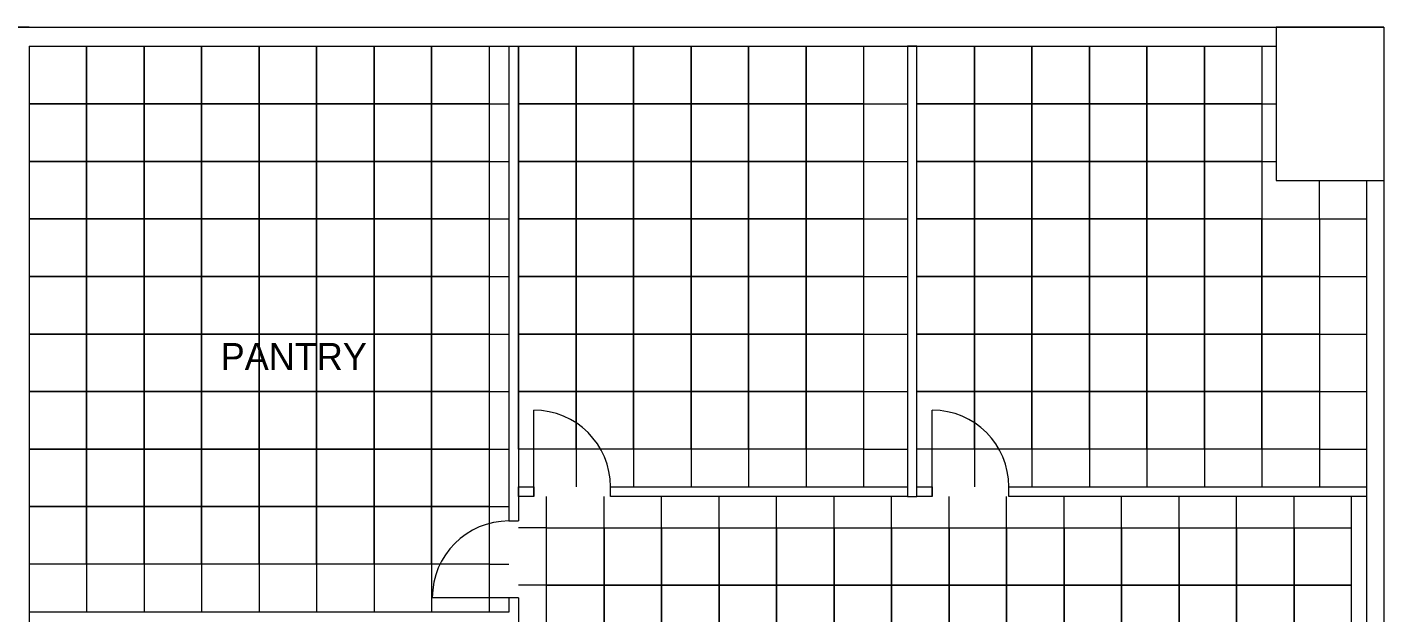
# Model space of a CAD drawing. Header units: millimetres. Extents: x 6000 to 109346, y -40506 to 46154.
# Drawn here: x 95189 to 109346, y 39818 to 45926 of the extents above; entities that cross this region are included whole.
import ezdxf

# ---------------------------------------------------------------- set-up
doc = ezdxf.new("R2010")
doc.units = ezdxf.units.MM
doc.layers.add('ARCH', color=7, linetype='Continuous', lineweight=5, true_color=0xa0a0a0)
doc.layers.add('Ceiling Grid', color=7, linetype='Continuous', lineweight=5, true_color=0xd2d2d2)

msp = doc.modelspace()

# ---------------------------------------------------------------- linework, layer by layer
at = {"layer": 'ARCH', "lineweight": 15}
for p, q in [((95209.3, 45925.6), (64345.9, 45925.6)), ((64345.9, 45925.6), (109345.9, 45925.6)), ((109345.9, 45925.6), (109345.9, 15925.6)), ((95209.3, 45725.6), (108220.9, 45725.6)), ((100216.8, 45725.6), (100216.8, 40776.3)), ((100316.8, 45725.6), (100316.8, 40776.3)), ((109165.9, 44325.6), (109165.9, 31488.1)), ((100476.2, 41032.1), (100476.2, 41932.1)), ((104633.1, 41032.1), (104633.1, 41932.1)), ((100216.8, 40776.3), (100216.8, 40776.3)), ((100216.8, 40776.3), (100316.8, 40776.3)), ((100316.8, 39976.3), (99416.8, 39976.3)), ((100216.8, 39976.3), (100216.8, 39825.6)), ((100316.8, 39976.3), (100316.8, 39725.6)), ((100216.8, 39825.6), (95209.3, 39825.6))]:
    msp.add_line(p, q, dxfattribs=at)
at = {"layer": 'ARCH', "linetype": 'ByBlock', "lineweight": 9}
msp.add_line((95209.3, 45725.6), (95209.3, 38775.6), dxfattribs=at)
at = {"layer": 'ARCH', "lineweight": 15}
msp.add_lwpolyline([(109345.9, 45925.6), (108220.9, 45925.6), (108220.9, 44325.6), (109345.9, 44325.6)], dxfattribs=at)
for points in [[(104373.7, 45725.6), (104373.7, 41032.1), (104473.7, 41032.1), (104473.7, 45725.6)], [(100476.2, 41132.1), (100476.2, 41032.1), (100316.8, 41032.1), (100316.8, 41132.1)], [(101276.2, 41132.1), (104373.7, 41132.1), (104373.7, 41032.1), (101276.2, 41032.1)], [(104633.1, 41132.1), (104633.1, 41032.1), (104473.7, 41032.1), (104473.7, 41132.1)], [(105433.1, 41132.1), (109165.9, 41132.1), (109165.9, 41032.1), (105433.1, 41032.1)]]:
    msp.add_lwpolyline(points, close=True, dxfattribs=at)
for centre, start, end in [((100476.2, 41132.1), 0, 90), ((104633.1, 41132.1), 0, 90), ((100216.8, 39976.3), 90, 180)]:
    msp.add_arc(centre, 800, start, end, dxfattribs=at)
at = {"layer": 'Ceiling Grid', "lineweight": 15}
for p, q in [((95809.3, 45725.6), (95809.3, 45125.6)), ((95809.3, 45125.6), (95809.3, 45725.6)), ((96409.3, 45125.6), (96409.3, 45725.6)), ((96409.3, 45725.6), (96409.3, 45125.6)), ((97009.3, 45125.6), (97009.3, 45725.6)), ((97009.3, 45725.6), (97009.3, 45125.6)), ((97609.3, 45125.6), (97609.3, 45725.6)), ((97609.3, 45725.6), (97609.3, 45125.6)), ((98209.3, 45125.6), (98209.3, 45725.6)), ((98209.3, 45725.6), (98209.3, 45125.6)), ((98809.3, 45125.6), (98809.3, 45725.6)), ((98809.3, 45725.6), (98809.3, 45125.6)), ((99409.3, 45125.6), (99409.3, 45725.6)), ((99409.3, 45725.6), (99409.3, 45125.6)), ((100009.3, 45725.6), (100009.3, 45125.6)), ((100316.8, 45125.6), (100316.8, 45725.6)), ((100916.8, 45125.6), (100916.8, 45725.6)), ((100916.8, 45725.6), (100916.8, 45125.6)), ((101516.8, 45125.6), (101516.8, 45725.6)), ((101516.8, 45725.6), (101516.8, 45125.6)), ((102116.8, 45125.6), (102116.8, 45725.6)), ((102116.8, 45725.6), (102116.8, 45125.6)), ((102716.8, 45125.6), (102716.8, 45725.6)), ((102716.8, 45725.6), (102716.8, 45125.6)), ((103316.8, 45125.6), (103316.8, 45725.6)), ((103316.8, 45725.6), (103316.8, 45125.6)), ((103916.8, 45725.6), (103916.8, 45125.6)), ((104473.7, 45125.6), (104473.7, 45725.6)), ((105073.7, 45125.6), (105073.7, 45725.6)), ((105073.7, 45725.6), (105073.7, 45125.6)), ((105673.7, 45125.6), (105673.7, 45725.6)), ((105673.7, 45725.6), (105673.7, 45125.6)), ((106273.7, 45125.6), (106273.7, 45725.6)), ((106273.7, 45725.6), (106273.7, 45125.6)), ((106873.7, 45125.6), (106873.7, 45725.6)), ((106873.7, 45725.6), (106873.7, 45125.6)), ((107473.7, 45125.6), (107473.7, 45725.6)), ((107473.7, 45725.6), (107473.7, 45125.6)), ((108073.7, 45725.6), (108073.7, 45125.6)), ((95809.3, 45125.6), (95209.3, 45125.6)), ((95209.3, 45125.6), (95809.3, 45125.6)), ((95809.3, 45125.6), (95809.3, 44525.6)), ((96409.3, 45125.6), (95809.3, 45125.6)), ((97009.3, 45125.6), (96409.3, 45125.6)), ((97609.3, 45125.6), (97009.3, 45125.6)), ((98209.3, 45125.6), (97609.3, 45125.6)), ((98809.3, 45125.6), (98209.3, 45125.6)), ((99409.3, 45125.6), (98809.3, 45125.6)), ((100009.3, 45125.6), (99409.3, 45125.6)), ((100009.3, 45125.6), (100216.8, 45125.6)), ((100916.8, 45125.6), (100316.8, 45125.6)), ((101516.8, 45125.6), (100916.8, 45125.6)), ((102116.8, 45125.6), (101516.8, 45125.6)), ((102716.8, 45125.6), (102116.8, 45125.6)), ((103316.8, 45125.6), (102716.8, 45125.6)), ((103916.8, 45125.6), (103316.8, 45125.6)), ((103916.8, 45125.6), (104373.7, 45125.6)), ((105073.7, 45125.6), (104473.7, 45125.6)), ((105673.7, 45125.6), (105073.7, 45125.6)), ((106273.7, 45125.6), (105673.7, 45125.6)), ((106873.7, 45125.6), (106273.7, 45125.6)), ((107473.7, 45125.6), (106873.7, 45125.6)), ((108073.7, 45125.6), (107473.7, 45125.6)), ((108073.7, 45125.6), (108220.9, 45125.6)), ((95209.3, 44525.6), (95809.3, 44525.6)), ((95809.3, 44525.6), (95209.3, 44525.6)), ((95809.3, 44525.6), (95809.3, 43925.6)), ((100009.3, 44525.6), (100216.8, 44525.6)), ((103916.8, 44525.6), (104373.7, 44525.6)), ((108073.7, 44525.6), (108220.9, 44525.6)), ((108673.7, 43925.6), (108673.7, 44325.6)), ((95209.3, 43925.6), (95809.3, 43925.6)), ((95809.3, 43925.6), (95209.3, 43925.6)), ((95809.3, 43925.6), (95809.3, 43325.6)), ((100009.3, 43925.6), (100216.8, 43925.6)), ((103916.8, 43925.6), (104373.7, 43925.6)), ((108673.7, 43925.6), (109165.9, 43925.6)), ((95209.3, 43325.6), (95809.3, 43325.6)), ((95809.3, 43325.6), (95209.3, 43325.6)), ((95809.3, 43325.6), (95809.3, 42725.6)), ((100009.3, 43325.6), (100216.8, 43325.6)), ((100009.3, 43325.6), (100216.8, 43325.6)), ((103916.8, 43325.6), (104373.7, 43325.6)), ((108673.7, 43325.6), (109165.9, 43325.6)), ((95809.3, 42725.6), (95209.3, 42725.6)), ((95209.3, 42725.6), (95809.3, 42725.6)), ((95809.3, 42725.6), (95809.3, 42125.6)), ((100009.3, 42725.6), (100216.8, 42725.6)), ((103916.8, 42725.6), (104373.7, 42725.6)), ((108673.7, 42725.6), (109165.9, 42725.6)), ((95209.3, 42125.6), (95809.3, 42125.6)), ((95809.3, 42125.6), (95209.3, 42125.6)), ((95809.3, 42125.6), (95809.3, 41525.6)), ((100009.3, 42125.6), (100216.8, 42125.6)), ((103916.8, 42125.6), (104373.7, 42125.6)), ((108673.7, 42125.6), (109165.9, 42125.6)), ((95209.3, 41525.6), (95809.3, 41525.6)), ((95809.3, 41525.6), (95209.3, 41525.6)), ((95809.3, 41525.6), (95809.3, 40925.6)), ((100009.3, 41525.6), (100216.8, 41525.6)), ((100916.8, 41525.6), (100916.8, 41132.1)), ((101516.8, 41525.6), (101516.8, 41132.1)), ((102116.8, 41525.6), (102116.8, 41132.1)), ((102716.8, 41525.6), (102716.8, 41132.1)), ((103316.8, 41525.6), (103316.8, 41132.1)), ((103916.8, 41525.6), (104373.7, 41525.6)), ((103916.8, 41525.6), (103916.8, 41132.1)), ((105073.7, 41525.6), (105073.7, 41132.1)), ((105673.7, 41525.6), (105673.7, 41132.1)), ((106273.7, 41525.6), (106273.7, 41132.1)), ((106873.7, 41525.6), (106873.7, 41132.1)), ((107473.7, 41525.6), (107473.7, 41132.1)), ((107473.7, 41525.6), (107473.7, 41132.1)), ((108073.7, 41525.6), (108073.7, 41132.1)), ((108673.7, 41525.6), (108673.7, 41132.1)), ((108673.7, 41525.6), (109165.9, 41525.6)), ((95209.3, 40925.6), (95809.3, 40925.6)), ((95809.3, 40925.6), (95209.3, 40925.6)), ((95809.3, 40925.6), (95809.3, 40325.6)), ((100009.3, 40925.6), (100216.8, 40925.6)), ((100009.3, 40925.6), (100216.8, 40925.6)), ((100609.3, 40705.6), (100609.3, 41032.1)), ((101209.3, 40705.6), (101209.3, 41032.1)), ((101809.3, 40705.6), (101809.3, 41032.1)), ((102409.3, 40705.6), (102409.3, 41032.1)), ((103009.3, 40705.6), (103009.3, 41032.1)), ((103609.3, 40705.6), (103609.3, 41032.1)), ((104209.3, 40705.6), (104209.3, 41032.1)), ((104809.3, 40705.6), (104809.3, 41032.1)), ((105409.3, 40705.6), (105409.3, 41032.1)), ((106009.3, 40705.6), (106009.3, 41032.1)), ((106609.3, 40705.6), (106609.3, 41032.1)), ((107209.3, 40705.6), (107209.3, 41032.1)), ((107809.3, 40705.6), (107809.3, 41032.1)), ((108409.3, 40705.6), (108409.3, 41032.1)), ((109009.3, 40705.6), (109009.3, 41032.1)), ((100609.3, 40705.6), (100316.8, 40705.6)), ((108409.3, 40705.6), (109009.3, 40705.6)), ((108409.3, 40105.6), (108409.3, 40705.6)), ((109009.3, 40105.6), (109009.3, 40705.6)), ((95809.3, 40325.6), (95209.3, 40325.6)), ((95809.3, 40325.6), (95809.3, 39825.6)), ((96409.3, 40325.6), (96409.3, 39825.6)), ((97009.3, 40325.6), (97009.3, 39825.6)), ((97609.3, 40325.6), (97609.3, 39825.6)), ((98209.3, 40325.6), (98209.3, 39825.6)), ((98809.3, 40325.6), (98809.3, 39825.6)), ((99409.3, 40325.6), (99409.3, 39825.6)), ((100009.3, 40325.6), (100216.8, 40325.6)), ((100009.3, 40325.6), (100009.3, 39825.6)), ((100609.3, 40105.6), (100316.8, 40105.6)), ((108409.3, 40105.6), (109009.3, 40105.6)), ((108409.3, 39505.6), (108409.3, 40105.6)), ((109009.3, 40105.6), (108409.3, 40105.6)), ((109009.3, 39505.6), (109009.3, 40105.6))]:
    msp.add_line(p, q, dxfattribs=at)
for points in [[(95809.3, 45125.6), (96409.3, 45125.6), (96409.3, 44525.6), (95809.3, 44525.6)], [(96409.3, 45125.6), (97009.3, 45125.6), (97009.3, 44525.6), (96409.3, 44525.6)], [(97009.3, 45125.6), (97609.3, 45125.6), (97609.3, 44525.6), (97009.3, 44525.6)], [(97609.3, 45125.6), (98209.3, 45125.6), (98209.3, 44525.6), (97609.3, 44525.6)], [(98209.3, 45125.6), (98809.3, 45125.6), (98809.3, 44525.6), (98209.3, 44525.6)], [(98809.3, 45125.6), (99409.3, 45125.6), (99409.3, 44525.6), (98809.3, 44525.6)], [(99409.3, 45125.6), (100009.3, 45125.6), (100009.3, 44525.6), (99409.3, 44525.6)], [(100316.8, 45125.6), (100916.8, 45125.6), (100916.8, 44525.6), (100316.8, 44525.6)], [(100916.8, 45125.6), (101516.8, 45125.6), (101516.8, 44525.6), (100916.8, 44525.6)], [(101516.8, 45125.6), (102116.8, 45125.6), (102116.8, 44525.6), (101516.8, 44525.6)], [(102116.8, 45125.6), (102716.8, 45125.6), (102716.8, 44525.6), (102116.8, 44525.6)], [(102716.8, 45125.6), (103316.8, 45125.6), (103316.8, 44525.6), (102716.8, 44525.6)], [(103316.8, 45125.6), (103916.8, 45125.6), (103916.8, 44525.6), (103316.8, 44525.6)], [(104473.7, 45125.6), (105073.7, 45125.6), (105073.7, 44525.6), (104473.7, 44525.6)], [(105073.7, 45125.6), (105673.7, 45125.6), (105673.7, 44525.6), (105073.7, 44525.6)], [(105673.7, 45125.6), (106273.7, 45125.6), (106273.7, 44525.6), (105673.7, 44525.6)], [(106273.7, 45125.6), (106873.7, 45125.6), (106873.7, 44525.6), (106273.7, 44525.6)], [(106873.7, 45125.6), (107473.7, 45125.6), (107473.7, 44525.6), (106873.7, 44525.6)], [(107473.7, 45125.6), (108073.7, 45125.6), (108073.7, 44525.6), (107473.7, 44525.6)], [(95809.3, 44525.6), (96409.3, 44525.6), (96409.3, 43925.6), (95809.3, 43925.6)], [(96409.3, 44525.6), (97009.3, 44525.6), (97009.3, 43925.6), (96409.3, 43925.6)], [(97009.3, 44525.6), (97609.3, 44525.6), (97609.3, 43925.6), (97009.3, 43925.6)], [(97609.3, 44525.6), (98209.3, 44525.6), (98209.3, 43925.6), (97609.3, 43925.6)], [(98209.3, 44525.6), (98809.3, 44525.6), (98809.3, 43925.6), (98209.3, 43925.6)], [(98809.3, 44525.6), (99409.3, 44525.6), (99409.3, 43925.6), (98809.3, 43925.6)], [(99409.3, 44525.6), (100009.3, 44525.6), (100009.3, 43925.6), (99409.3, 43925.6)], [(100316.8, 44525.6), (100916.8, 44525.6), (100916.8, 43925.6), (100316.8, 43925.6)], [(100916.8, 44525.6), (101516.8, 44525.6), (101516.8, 43925.6), (100916.8, 43925.6)], [(101516.8, 44525.6), (102116.8, 44525.6), (102116.8, 43925.6), (101516.8, 43925.6)], [(102116.8, 44525.6), (102716.8, 44525.6), (102716.8, 43925.6), (102116.8, 43925.6)], [(102716.8, 44525.6), (103316.8, 44525.6), (103316.8, 43925.6), (102716.8, 43925.6)], [(103316.8, 44525.6), (103916.8, 44525.6), (103916.8, 43925.6), (103316.8, 43925.6)], [(104473.7, 44525.6), (105073.7, 44525.6), (105073.7, 43925.6), (104473.7, 43925.6)], [(105073.7, 44525.6), (105673.7, 44525.6), (105673.7, 43925.6), (105073.7, 43925.6)], [(105673.7, 44525.6), (106273.7, 44525.6), (106273.7, 43925.6), (105673.7, 43925.6)], [(106273.7, 44525.6), (106873.7, 44525.6), (106873.7, 43925.6), (106273.7, 43925.6)], [(106873.7, 44525.6), (107473.7, 44525.6), (107473.7, 43925.6), (106873.7, 43925.6)], [(107473.7, 44525.6), (108073.7, 44525.6), (108073.7, 43925.6), (107473.7, 43925.6)], [(95809.3, 43925.6), (96409.3, 43925.6), (96409.3, 43325.6), (95809.3, 43325.6)], [(96409.3, 43925.6), (97009.3, 43925.6), (97009.3, 43325.6), (96409.3, 43325.6)], [(97009.3, 43925.6), (97609.3, 43925.6), (97609.3, 43325.6), (97009.3, 43325.6)], [(97609.3, 43925.6), (98209.3, 43925.6), (98209.3, 43325.6), (97609.3, 43325.6)], [(98209.3, 43925.6), (98809.3, 43925.6), (98809.3, 43325.6), (98209.3, 43325.6)], [(98809.3, 43925.6), (99409.3, 43925.6), (99409.3, 43325.6), (98809.3, 43325.6)], [(99409.3, 43925.6), (100009.3, 43925.6), (100009.3, 43325.6), (99409.3, 43325.6)], [(100316.8, 43925.6), (100916.8, 43925.6), (100916.8, 43325.6), (100316.8, 43325.6)], [(100916.8, 43925.6), (101516.8, 43925.6), (101516.8, 43325.6), (100916.8, 43325.6)], [(101516.8, 43925.6), (102116.8, 43925.6), (102116.8, 43325.6), (101516.8, 43325.6)], [(102116.8, 43925.6), (102716.8, 43925.6), (102716.8, 43325.6), (102116.8, 43325.6)], [(102716.8, 43925.6), (103316.8, 43925.6), (103316.8, 43325.6), (102716.8, 43325.6)], [(103316.8, 43925.6), (103916.8, 43925.6), (103916.8, 43325.6), (103316.8, 43325.6)], [(104473.7, 43925.6), (105073.7, 43925.6), (105073.7, 43325.6), (104473.7, 43325.6)], [(105073.7, 43925.6), (105673.7, 43925.6), (105673.7, 43325.6), (105073.7, 43325.6)], [(105673.7, 43925.6), (106273.7, 43925.6), (106273.7, 43325.6), (105673.7, 43325.6)], [(106273.7, 43925.6), (106873.7, 43925.6), (106873.7, 43325.6), (106273.7, 43325.6)], [(106873.7, 43925.6), (107473.7, 43925.6), (107473.7, 43325.6), (106873.7, 43325.6)], [(107473.7, 43925.6), (108073.7, 43925.6), (108073.7, 43325.6), (107473.7, 43325.6)], [(108073.7, 43925.6), (108673.7, 43925.6), (108673.7, 43325.6), (108073.7, 43325.6)], [(95809.3, 43325.6), (96409.3, 43325.6), (96409.3, 42725.6), (95809.3, 42725.6)], [(96409.3, 43325.6), (97009.3, 43325.6), (97009.3, 42725.6), (96409.3, 42725.6)], [(97009.3, 43325.6), (97609.3, 43325.6), (97609.3, 42725.6), (97009.3, 42725.6)], [(97609.3, 43325.6), (98209.3, 43325.6), (98209.3, 42725.6), (97609.3, 42725.6)], [(98209.3, 43325.6), (98809.3, 43325.6), (98809.3, 42725.6), (98209.3, 42725.6)], [(98809.3, 43325.6), (99409.3, 43325.6), (99409.3, 42725.6), (98809.3, 42725.6)], [(99409.3, 43325.6), (100009.3, 43325.6), (100009.3, 42725.6), (99409.3, 42725.6)], [(100316.8, 43325.6), (100916.8, 43325.6), (100916.8, 42725.6), (100316.8, 42725.6)], [(100916.8, 43325.6), (101516.8, 43325.6), (101516.8, 42725.6), (100916.8, 42725.6)], [(101516.8, 43325.6), (102116.8, 43325.6), (102116.8, 42725.6), (101516.8, 42725.6)], [(102116.8, 43325.6), (102716.8, 43325.6), (102716.8, 42725.6), (102116.8, 42725.6)], [(102716.8, 43325.6), (103316.8, 43325.6), (103316.8, 42725.6), (102716.8, 42725.6)], [(103316.8, 43325.6), (103916.8, 43325.6), (103916.8, 42725.6), (103316.8, 42725.6)], [(104473.7, 43325.6), (105073.7, 43325.6), (105073.7, 42725.6), (104473.7, 42725.6)], [(105073.7, 43325.6), (105673.7, 43325.6), (105673.7, 42725.6), (105073.7, 42725.6)], [(105673.7, 43325.6), (106273.7, 43325.6), (106273.7, 42725.6), (105673.7, 42725.6)], [(106273.7, 43325.6), (106873.7, 43325.6), (106873.7, 42725.6), (106273.7, 42725.6)], [(106873.7, 43325.6), (107473.7, 43325.6), (107473.7, 42725.6), (106873.7, 42725.6)], [(107473.7, 43325.6), (108073.7, 43325.6), (108073.7, 42725.6), (107473.7, 42725.6)], [(108073.7, 43325.6), (108673.7, 43325.6), (108673.7, 42725.6), (108073.7, 42725.6)], [(95809.3, 42725.6), (96409.3, 42725.6), (96409.3, 42125.6), (95809.3, 42125.6)], [(96409.3, 42725.6), (97009.3, 42725.6), (97009.3, 42125.6), (96409.3, 42125.6)], [(97009.3, 42725.6), (97609.3, 42725.6), (97609.3, 42125.6), (97009.3, 42125.6)], [(97609.3, 42725.6), (98209.3, 42725.6), (98209.3, 42125.6), (97609.3, 42125.6)], [(98209.3, 42725.6), (98809.3, 42725.6), (98809.3, 42125.6), (98209.3, 42125.6)], [(98809.3, 42725.6), (99409.3, 42725.6), (99409.3, 42125.6), (98809.3, 42125.6)], [(99409.3, 42725.6), (100009.3, 42725.6), (100009.3, 42125.6), (99409.3, 42125.6)], [(100316.8, 42725.6), (100916.8, 42725.6), (100916.8, 42125.6), (100316.8, 42125.6)], [(100916.8, 42725.6), (101516.8, 42725.6), (101516.8, 42125.6), (100916.8, 42125.6)], [(101516.8, 42725.6), (102116.8, 42725.6), (102116.8, 42125.6), (101516.8, 42125.6)], [(102116.8, 42725.6), (102716.8, 42725.6), (102716.8, 42125.6), (102116.8, 42125.6)], [(102716.8, 42725.6), (103316.8, 42725.6), (103316.8, 42125.6), (102716.8, 42125.6)], [(103316.8, 42725.6), (103916.8, 42725.6), (103916.8, 42125.6), (103316.8, 42125.6)], [(104473.7, 42725.6), (105073.7, 42725.6), (105073.7, 42125.6), (104473.7, 42125.6)], [(105073.7, 42725.6), (105673.7, 42725.6), (105673.7, 42125.6), (105073.7, 42125.6)], [(105673.7, 42725.6), (106273.7, 42725.6), (106273.7, 42125.6), (105673.7, 42125.6)], [(106273.7, 42725.6), (106873.7, 42725.6), (106873.7, 42125.6), (106273.7, 42125.6)], [(106873.7, 42725.6), (107473.7, 42725.6), (107473.7, 42125.6), (106873.7, 42125.6)], [(107473.7, 42725.6), (108073.7, 42725.6), (108073.7, 42125.6), (107473.7, 42125.6)], [(108073.7, 42725.6), (108673.7, 42725.6), (108673.7, 42125.6), (108073.7, 42125.6)], [(95809.3, 42125.6), (96409.3, 42125.6), (96409.3, 41525.6), (95809.3, 41525.6)], [(96409.3, 42125.6), (97009.3, 42125.6), (97009.3, 41525.6), (96409.3, 41525.6)], [(97009.3, 42125.6), (97609.3, 42125.6), (97609.3, 41525.6), (97009.3, 41525.6)], [(97609.3, 42125.6), (98209.3, 42125.6), (98209.3, 41525.6), (97609.3, 41525.6)], [(98209.3, 42125.6), (98809.3, 42125.6), (98809.3, 41525.6), (98209.3, 41525.6)], [(98809.3, 42125.6), (99409.3, 42125.6), (99409.3, 41525.6), (98809.3, 41525.6)], [(99409.3, 42125.6), (100009.3, 42125.6), (100009.3, 41525.6), (99409.3, 41525.6)], [(100316.8, 42125.6), (100916.8, 42125.6), (100916.8, 41525.6), (100316.8, 41525.6)], [(100916.8, 42125.6), (101516.8, 42125.6), (101516.8, 41525.6), (100916.8, 41525.6)], [(101516.8, 42125.6), (102116.8, 42125.6), (102116.8, 41525.6), (101516.8, 41525.6)], [(102116.8, 42125.6), (102716.8, 42125.6), (102716.8, 41525.6), (102116.8, 41525.6)], [(102716.8, 42125.6), (103316.8, 42125.6), (103316.8, 41525.6), (102716.8, 41525.6)], [(103316.8, 42125.6), (103916.8, 42125.6), (103916.8, 41525.6), (103316.8, 41525.6)], [(104473.7, 42125.6), (105073.7, 42125.6), (105073.7, 41525.6), (104473.7, 41525.6)], [(105073.7, 42125.6), (105673.7, 42125.6), (105673.7, 41525.6), (105073.7, 41525.6)], [(105673.7, 42125.6), (106273.7, 42125.6), (106273.7, 41525.6), (105673.7, 41525.6)], [(106273.7, 42125.6), (106873.7, 42125.6), (106873.7, 41525.6), (106273.7, 41525.6)], [(106873.7, 42125.6), (107473.7, 42125.6), (107473.7, 41525.6), (106873.7, 41525.6)], [(107473.7, 42125.6), (108073.7, 42125.6), (108073.7, 41525.6), (107473.7, 41525.6)], [(108073.7, 42125.6), (108673.7, 42125.6), (108673.7, 41525.6), (108073.7, 41525.6)], [(95809.3, 41525.6), (96409.3, 41525.6), (96409.3, 40925.6), (95809.3, 40925.6)], [(96409.3, 41525.6), (97009.3, 41525.6), (97009.3, 40925.6), (96409.3, 40925.6)], [(97009.3, 41525.6), (97609.3, 41525.6), (97609.3, 40925.6), (97009.3, 40925.6)], [(97609.3, 41525.6), (98209.3, 41525.6), (98209.3, 40925.6), (97609.3, 40925.6)], [(98209.3, 41525.6), (98809.3, 41525.6), (98809.3, 40925.6), (98209.3, 40925.6)], [(98809.3, 41525.6), (99409.3, 41525.6), (99409.3, 40925.6), (98809.3, 40925.6)], [(99409.3, 41525.6), (100009.3, 41525.6), (100009.3, 40925.6), (99409.3, 40925.6)], [(95809.3, 40925.6), (96409.3, 40925.6), (96409.3, 40325.6), (95809.3, 40325.6)], [(96409.3, 40925.6), (97009.3, 40925.6), (97009.3, 40325.6), (96409.3, 40325.6)], [(97009.3, 40925.6), (97609.3, 40925.6), (97609.3, 40325.6), (97009.3, 40325.6)], [(97609.3, 40925.6), (98209.3, 40925.6), (98209.3, 40325.6), (97609.3, 40325.6)], [(98209.3, 40925.6), (98809.3, 40925.6), (98809.3, 40325.6), (98209.3, 40325.6)], [(98809.3, 40925.6), (99409.3, 40925.6), (99409.3, 40325.6), (98809.3, 40325.6)], [(99409.3, 40925.6), (100009.3, 40925.6), (100009.3, 40325.6), (99409.3, 40325.6)], [(100609.3, 40705.6), (101209.3, 40705.6), (101209.3, 40105.6), (100609.3, 40105.6)], [(101209.3, 40705.6), (101809.3, 40705.6), (101809.3, 40105.6), (101209.3, 40105.6)], [(101809.3, 40705.6), (102409.3, 40705.6), (102409.3, 40105.6), (101809.3, 40105.6)], [(102409.3, 40705.6), (103009.3, 40705.6), (103009.3, 40105.6), (102409.3, 40105.6)], [(103009.3, 40705.6), (103609.3, 40705.6), (103609.3, 40105.6), (103009.3, 40105.6)], [(103609.3, 40705.6), (104209.3, 40705.6), (104209.3, 40105.6), (103609.3, 40105.6)], [(104209.3, 40705.6), (104809.3, 40705.6), (104809.3, 40105.6), (104209.3, 40105.6)], [(104809.3, 40705.6), (105409.3, 40705.6), (105409.3, 40105.6), (104809.3, 40105.6)], [(105409.3, 40705.6), (106009.3, 40705.6), (106009.3, 40105.6), (105409.3, 40105.6)], [(106009.3, 40705.6), (106609.3, 40705.6), (106609.3, 40105.6), (106009.3, 40105.6)], [(106609.3, 40705.6), (107209.3, 40705.6), (107209.3, 40105.6), (106609.3, 40105.6)], [(107209.3, 40705.6), (107809.3, 40705.6), (107809.3, 40105.6), (107209.3, 40105.6)], [(107809.3, 40705.6), (108409.3, 40705.6), (108409.3, 40105.6), (107809.3, 40105.6)], [(100609.3, 40105.6), (101209.3, 40105.6), (101209.3, 39505.6), (100609.3, 39505.6)], [(101209.3, 40105.6), (101809.3, 40105.6), (101809.3, 39505.6), (101209.3, 39505.6)], [(101809.3, 40105.6), (102409.3, 40105.6), (102409.3, 39505.6), (101809.3, 39505.6)], [(102409.3, 40105.6), (103009.3, 40105.6), (103009.3, 39505.6), (102409.3, 39505.6)], [(103009.3, 40105.6), (103609.3, 40105.6), (103609.3, 39505.6), (103009.3, 39505.6)], [(103609.3, 40105.6), (104209.3, 40105.6), (104209.3, 39505.6), (103609.3, 39505.6)], [(104209.3, 40105.6), (104809.3, 40105.6), (104809.3, 39505.6), (104209.3, 39505.6)], [(104809.3, 40105.6), (105409.3, 40105.6), (105409.3, 39505.6), (104809.3, 39505.6)], [(105409.3, 40105.6), (106009.3, 40105.6), (106009.3, 39505.6), (105409.3, 39505.6)], [(106009.3, 40105.6), (106609.3, 40105.6), (106609.3, 39505.6), (106009.3, 39505.6)], [(106609.3, 40105.6), (107209.3, 40105.6), (107209.3, 39505.6), (106609.3, 39505.6)], [(107209.3, 40105.6), (107809.3, 40105.6), (107809.3, 39505.6), (107209.3, 39505.6)], [(107809.3, 40105.6), (108409.3, 40105.6), (108409.3, 39505.6), (107809.3, 39505.6)]]:
    msp.add_lwpolyline(points, close=True, dxfattribs=at)

# ---------------------------------------------------------------- texts
at = {"layer": 'ARCH', "linetype": 'ByBlock', "lineweight": 9}
msp.add_text('PANTRY', height=281.25, dxfattribs=at).set_placement((97209, 42350.6))

doc.saveas('drawing.dxf')
